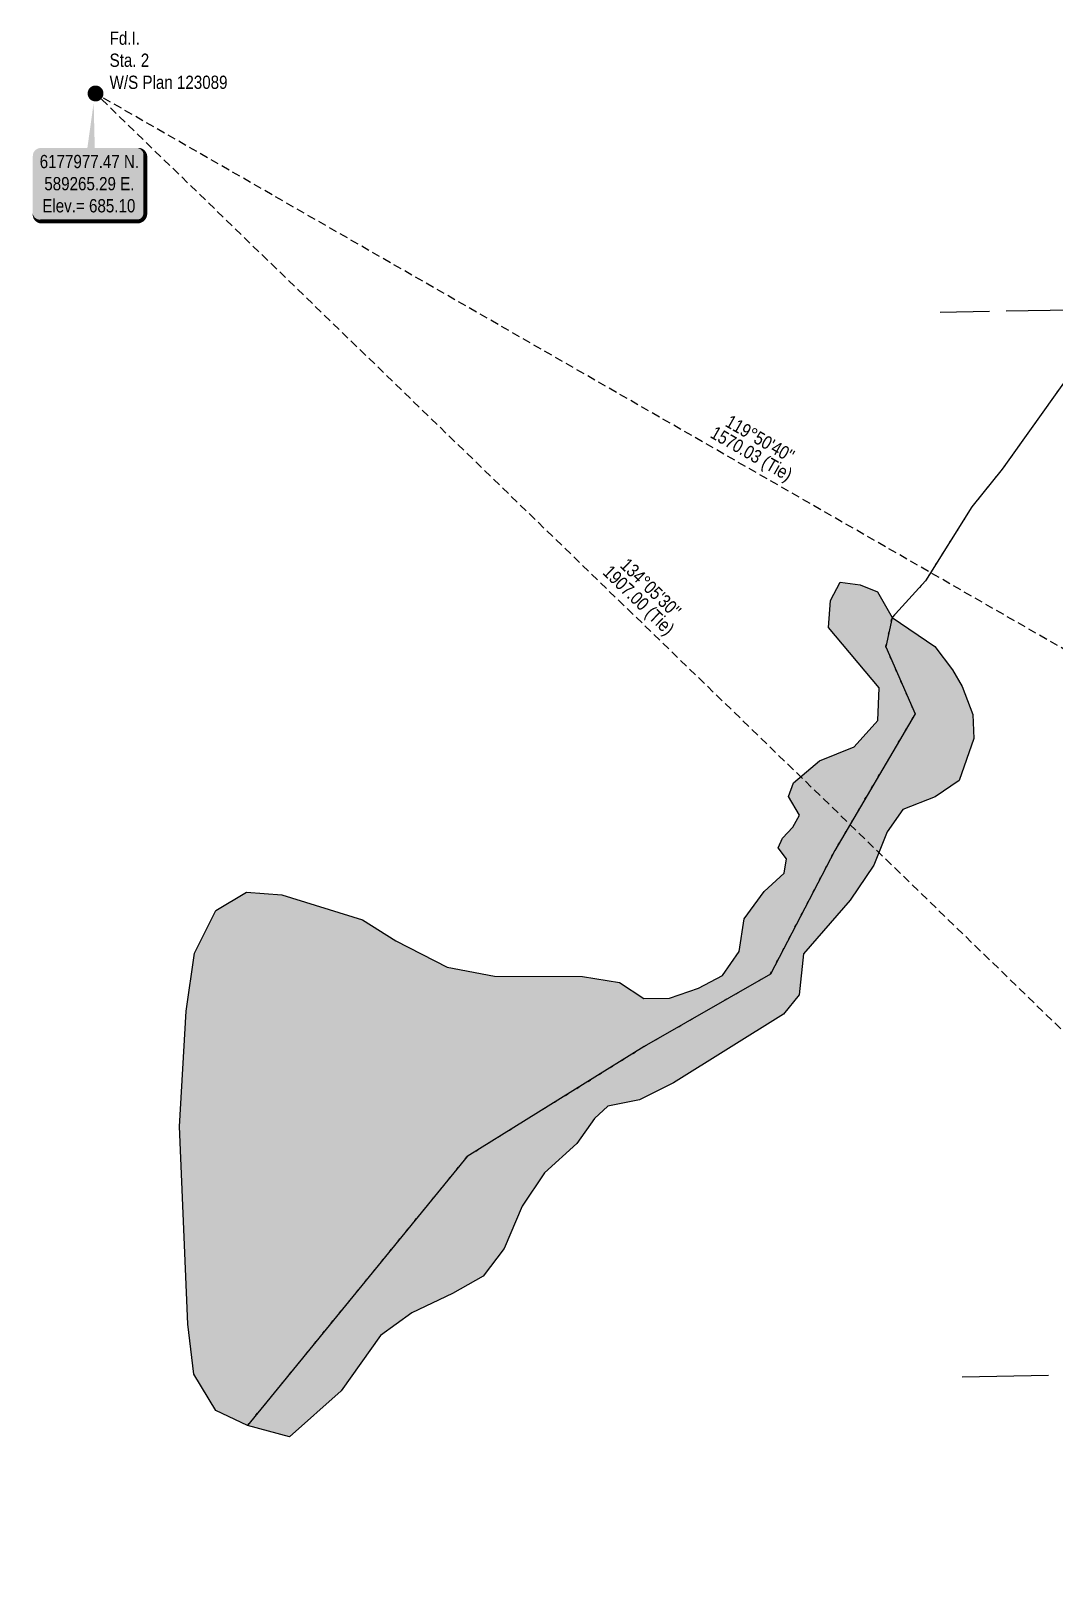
# Model space of a CAD drawing. Extents: x 589216 to 594376, y 6176108 to 6179908.
# Drawn here: x 589216 to 589990, y 6176859 to 6178025 of the extents above; entities that cross this region are included whole.
import ezdxf
from ezdxf.enums import TextEntityAlignment as Align

# ---------------------------------------------------------------- set-up
doc = ezdxf.new("R2010")
doc.units = 0
doc.header["$LTSCALE"] = 5
for name, pattern in [('foc-QUARTERLINE', [33, 25, -3, 2, -3]), ('foc-TIELINE', [1.875, 1.25, -0.625]), ('foc-UNSURVEYED', [12.5, 10, -2.5]), ('foc-WHEELTRACKS', [2, 0.4, -1.6])]:
    doc.linetypes.add(name, pattern=pattern)
for name, color, linetype in [('DETAIL-T', 7, 'Continuous'), ('L-BD', 7, 'Continuous'), ('L-MON', 1, 'Continuous'), ('L-QSEC', 8, 'foc-QUARTERLINE'), ('L-TIE', 7, 'foc-TIELINE'), ('L-USEC', 7, 'foc-UNSURVEYED'), ('T-WATER', 160, 'Continuous'), ('T-WATER-H', 133, 'Continuous'), ('T-WATER-P3', 160, 'foc-WHEELTRACKS')]:
    doc.layers.add(name, color=color, linetype=linetype)
doc.styles.add('80', font='ARIALN.TTF', dxfattribs={"height": 10})
doc.styles.add('80L', font='ARIALN.TTF', dxfattribs={"height": 10})
doc.styles.add('foc-LtypeFont', font='ARIALN.TTF', dxfattribs={"height": 7.35})
doc.linetypes.add('foc-TOPO-flowdirection-NOLINE', pattern='A,0,[">",foc-LtypeFont,S=0.3,R=0,X=0,Y=-0.945],-20,[">",foc-LtypeFont,S=0.3,R=0,X=0,Y=-0.945],0', length=20)

# ---------------------------------------------------------------- blocks, each defined once
blk = doc.blocks.new('fdia')
at = {"color": 255, "const_width": 1}
blk.add_lwpolyline([(-0.5, 0, 1), (0.5, 0, 1)], format="xyb", close=True, dxfattribs=at)
blk = doc.blocks.new('Fdiaa')
blk.add_blockref('fdia', (0, 0))
blk = doc.blocks.new('fdib')
at = {"color": 1, "const_width": 1.6}
blk.add_lwpolyline([(-0.4, 0, 1), (0.4, 0, 1)], format="xyb", close=True, dxfattribs=at)
at = {"color": 1}
blk.add_circle((0, 0), 0.8, dxfattribs=at)
blk = doc.blocks.new('Fdibb')
blk.add_blockref('fdib', (0, 0))
blk = doc.blocks.new('fdicc')
for name in ['Fdibb', 'Fdiaa']:
    blk.add_blockref(name, (0, 0))
blk = doc.blocks.new('FDI')
blk.add_blockref('fdicc', (0, 0))
blk = doc.blocks.new('*U450')
h = blk.add_hatch(color=254)
edge = h.paths.add_edge_path()
edge.add_line((-36.5, -28.5), (36.5, -28.5))
edge.add_arc((36.5, -22.5), 6, 270, 360)
edge.add_line((42.5, -22.5), (42.5, 21))
edge.add_arc((36.5, 21), 6, 0, 90)
edge.add_line((36.5, 27), (-36.5, 27))
edge.add_arc((-36.5, 21), 6, 90, 180)
edge.add_line((-42.5, 21), (-42.5, -22.5))
edge.add_arc((-36.5, -22.5), 6, 180, 270)
at = {"color": 1, "flags": 128}
blk.add_lwpolyline([(3.5, 61.2, 0, 10, 0), (0, 0, 5, 5, 0)], format="xyseb", dxfattribs=at)
blk.add_lwpolyline([(-36.5, -28.5, 3, 3, 0), (36.5, -28.5, 3, 3, 0.414214), (42.5, -22.5, 3, 3, 0), (42.5, 21, 3, 0, 0.414214), (36.5, 27, 0, 0, 0), (-36.5, 27, 0, 0, 0.414214), (-42.5, 21, 0, 0, 0), (-42.5, -22.5, 0, 3, 0.414214)], format="xyseb", close=True, dxfattribs=at)
at = {"color": 1, "style": '80'}
blk.add_attdef('ENTER_TEXT_001', (-36, -5), '', height=10, dxfattribs=at)

msp = doc.modelspace()

# ---------------------------------------------------------------- hatches: boundary and pattern name
at = {"layer": 'T-WATER-H'}
h = msp.add_hatch(color=256, dxfattribs=at)
h.dxf.hatch_style = 1
h.paths.add_polyline_path([(589411.975, 6176962.316), (589380.21, 6176970.948), (589356.088, 6176982.44), (589339.444, 6177009.699), (589334.951, 6177047.449), (589328.632, 6177197.028), (589333.679, 6177284.174), (589340.106, 6177327.828), (589356.078, 6177360.029), (589379.295, 6177373.876), (589406.013, 6177371.855), (589467.078, 6177353.088), (589492.208, 6177337.298), (589530.955, 6177317.357), (589566.818, 6177310.619), (589633.256, 6177310.204), (589661.173, 6177305.697), (589679.615, 6177293.719), (589698.99, 6177293.816), (589720.929, 6177301.429), (589739.138, 6177311.071), (589751.742, 6177329.099), (589755.538, 6177353.817), (589770.684, 6177374.548), (589785.642, 6177388.356), (589787.557, 6177399.139), (589781.053, 6177407.468), (589784.379, 6177414.728), (589792.294, 6177423.159), (589797.319, 6177432.171), (589788.969, 6177446.25), (589792.717, 6177456.54), (589812.306, 6177473.33), (589838.586, 6177483.752), (589856.481, 6177503.746), (589857.429, 6177528.294), (589819.109, 6177573.95), (589820.755, 6177594.333), (589828.042, 6177608.289), (589843.192, 6177606.181), (589856.275, 6177600.948), (589867.274, 6177581.402), (589899.456, 6177559.484), (589912.809, 6177542.094), (589920.319, 6177529.47), (589928.345, 6177508.157), (589929.118, 6177490.022), (589918.071, 6177458.414), (589899.881, 6177445.917), (589875.345, 6177436.5), (589863.577, 6177419.573), (589853.348, 6177394.472), (589835.533, 6177368.026), (589800.382, 6177327.324), (589796.954, 6177296.471), (589785.201, 6177281.802), (589702.177, 6177230), (589676.339, 6177217.195), (589652.437, 6177212.323), (589642.329, 6177202.858), (589629.021, 6177184.039), (589604.492, 6177161.85), (589587.646, 6177136.812), (589574.221, 6177104.761), (589558.33, 6177083.834), (589535.068, 6177070.736), (589504.38, 6177056.145), (589480.756, 6177038.966), (589450.927, 6176997.23)])

# ---------------------------------------------------------------- linework, layer by layer
at = {"layer": 'L-QSEC', "flags": 128}
msp.add_lwpolyline([(589920.14, 6177007.798), (589985.375, 6177008.949)], dxfattribs=at)
at = {"layer": 'L-TIE'}
for p in [(590634.398, 6176651.074), (590626.552, 6177196.442)]:
    msp.add_line(p, (589265.286, 6177977.466), dxfattribs=at)
at = {"layer": 'L-USEC', "flags": 128}
msp.add_lwpolyline([(590003.445, 6177813.754), (589903.499, 6177811.99)], dxfattribs=at)
at = {"layer": 'T-WATER'}
msp.add_lwpolyline([(589411.975, 6176962.316), (589380.21, 6176970.948), (589356.088, 6176982.44), (589339.444, 6177009.699), (589334.951, 6177047.449), (589328.632, 6177197.028), (589333.679, 6177284.174), (589340.106, 6177327.828), (589356.078, 6177360.029), (589379.295, 6177373.876), (589406.013, 6177371.855), (589467.078, 6177353.088), (589492.208, 6177337.298), (589530.955, 6177317.357), (589566.818, 6177310.619), (589633.256, 6177310.204), (589661.173, 6177305.697), (589679.615, 6177293.719), (589698.99, 6177293.816), (589720.929, 6177301.429), (589739.138, 6177311.071), (589751.742, 6177329.099), (589755.538, 6177353.817), (589770.684, 6177374.548), (589785.642, 6177388.356), (589787.557, 6177399.139), (589781.053, 6177407.468), (589784.379, 6177414.728), (589792.294, 6177423.159), (589797.319, 6177432.171), (589788.969, 6177446.25), (589792.717, 6177456.54), (589812.306, 6177473.33), (589838.586, 6177483.752), (589856.481, 6177503.746), (589857.429, 6177528.294), (589819.109, 6177573.95), (589820.755, 6177594.333), (589828.042, 6177608.289), (589843.192, 6177606.181), (589856.275, 6177600.948), (589867.274, 6177581.402), (589899.456, 6177559.484), (589912.809, 6177542.094), (589920.319, 6177529.47), (589928.345, 6177508.157), (589929.118, 6177490.022), (589918.071, 6177458.414), (589899.881, 6177445.917), (589875.345, 6177436.5), (589863.577, 6177419.573), (589853.348, 6177394.472), (589835.533, 6177368.026), (589800.382, 6177327.324), (589796.954, 6177296.471), (589785.201, 6177281.802), (589702.177, 6177230), (589676.339, 6177217.195), (589652.437, 6177212.323), (589642.329, 6177202.858), (589629.021, 6177184.039), (589604.492, 6177161.85), (589587.646, 6177136.812), (589574.221, 6177104.761), (589558.33, 6177083.834), (589535.068, 6177070.736), (589504.38, 6177056.145), (589480.756, 6177038.966), (589450.927, 6176997.23), (589411.975, 6176962.316)], close=True, dxfattribs=at)
at = {"layer": 'T-WATER-P3', "linetype": 'foc-TOPO-flowdirection-NOLINE', "flags": 128}
for points in [[(590180.424, 6177916.924), (590144.194, 6177886.824), (590119.687, 6177861.781), (590084.413, 6177833.247), (590053.111, 6177811.254), (590026.331, 6177789.082), (589996.73, 6177758.629), (589950.547, 6177693.686), (589927.597, 6177665.127), (589892.445, 6177609.254), (589867.274, 6177581.402)], [(589867.274, 6177581.402), (589862.432, 6177559.443), (589884.73, 6177508.766), (589823.917, 6177405.385), (589775.267, 6177312.139), (589679.995, 6177257.409), (589546.208, 6177174.298), (589380.21, 6176970.948)]]:
    msp.add_lwpolyline(points, dxfattribs=at)
at = {"layer": 'T-WATER-P3', "flags": 128}
for points in [[(590180.424, 6177916.924), (590144.194, 6177886.824), (590119.687, 6177861.781), (590084.413, 6177833.247), (590053.111, 6177811.254), (590026.331, 6177789.082), (589996.73, 6177758.629), (589950.547, 6177693.686), (589927.597, 6177665.127), (589892.445, 6177609.254), (589867.274, 6177581.402)], [(589380.21, 6176970.948), (589546.208, 6177174.298), (589679.995, 6177257.409), (589775.267, 6177312.139), (589823.917, 6177405.385), (589884.73, 6177508.766), (589862.432, 6177559.443), (589867.274, 6177581.402)]]:
    msp.add_lwpolyline(points, dxfattribs=at)

# ---------------------------------------------------------------- block references
at = {"layer": 'DETAIL-T'}
ref = msp.add_blockref('*U450', (589260.372, 6177909.272), dxfattribs=dict(at, xscale=0.99960621, yscale=0.99960621, zscale=0.99960621))
ref.add_attrib('ENTER_TEXT_001', '6177977.47 N.', (589223.091, 6177921.039), dxfattribs={"layer": '0', "color": 1, "height": 9.99606, "style": '80'})
ref.add_attrib('ENTER_TEXT_002', '589265.29 E.', (589226.565, 6177904.338), dxfattribs={"layer": '0', "color": 1, "height": 9.99606, "style": '80'})
ref.add_attrib('ENTER_TEXT_003', 'Elev.= 685.10', (589225.021, 6177887.637), dxfattribs={"layer": '0', "color": 1, "height": 9.99606, "style": '80'})
at = {"layer": 'L-MON', "xscale": 4.99999999999998, "yscale": 4.99999999999998, "zscale": 4.99999999999998}
msp.add_blockref('FDI', (589265.286, 6177977.466), dxfattribs=at)

# ---------------------------------------------------------------- texts
at = {"layer": 'L-BD', "style": '80L'}
for s, rotation, p in [('1570.03 (Tie)', 330.155, (589760.425, 6177704.329)), ("119°50'40''", 330.155, (589767.514, 6177716.684)), ('1907.00 (Tie)', 315.908, (589674.994, 6177593.764)), ("134°05'30''", 315.908, (589684.905, 6177603.995))]:
    msp.add_text(s, height=9.99606, rotation=rotation, dxfattribs=at).set_placement(p, align=Align.MIDDLE)
at = {"layer": 'L-MON', "insert": (589275.902, 6178024.264), "char_height": 9.99613, "attachment_point": 1, "style": '80L'}
msp.add_mtext_dynamic_manual_height_columns('Fd.I.\\PSta. 2\\PW/S Plan 123089', width=88.70822, gutter_width=50.001, heights=[0], dxfattribs=at)

doc.saveas('drawing.dxf')
